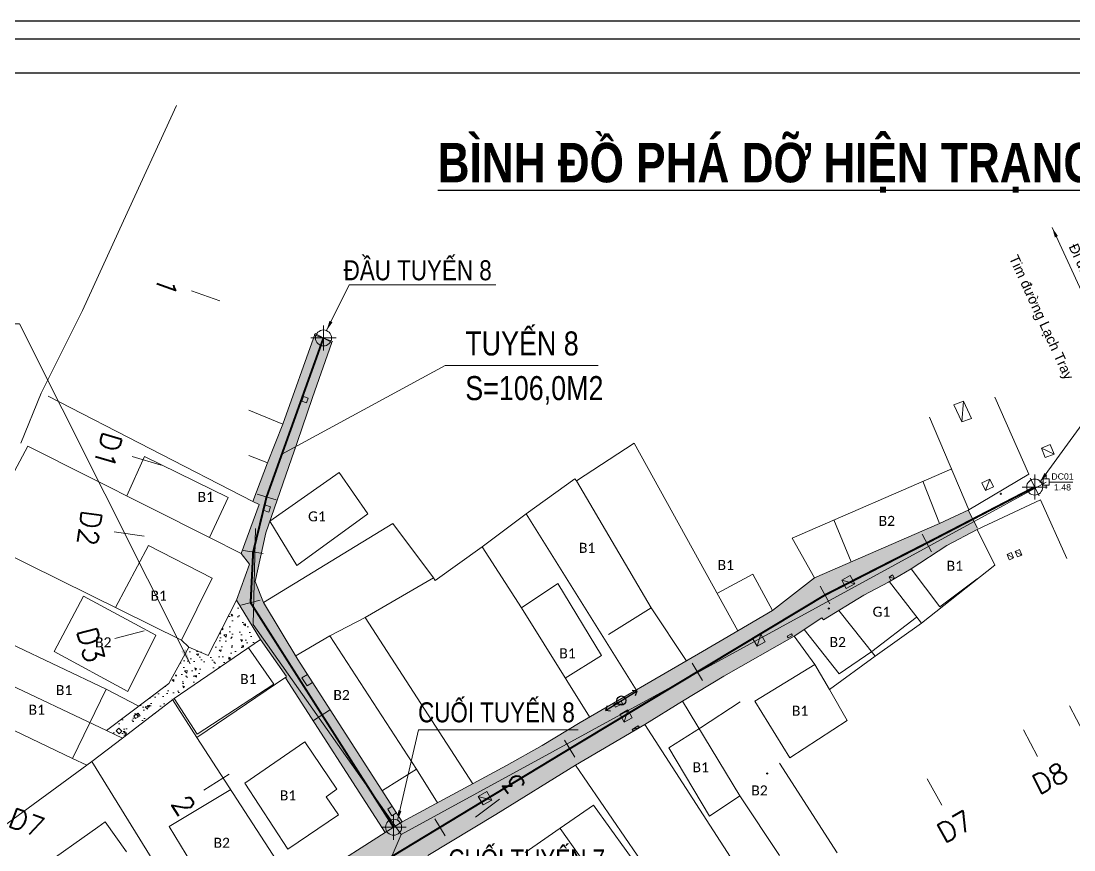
# Model space of a CAD drawing. Header units: metres. Extents: x 596585 to 599449, y 2303977 to 2307363.
# Drawn here: x 598729.3 to 598834.4, y 2304864.4 to 2304947.1 of the extents above; entities that cross this region are included whole.
import ezdxf
from ezdxf.enums import TextEntityAlignment as Align

# ---------------------------------------------------------------- set-up
doc = ezdxf.new("R2010")
doc.units = ezdxf.units.M
doc.header["$MEASUREMENT"] = 0
doc.header["$PDMODE"] = 2
doc.header["$PDSIZE"] = 0.1
doc.linetypes.add('CENTERX2', pattern=[4, 2.5, -0.5, 0.5, -0.5])
doc.linetypes.add('HIDDEN', pattern=[0.375, 0.25, -0.125])
for name, color, linetype in [('Diep_Layer8', 8, 'Continuous'), ('duong', 3, 'Continuous'), ('ga', 5, 'Continuous'), ('GHI CHU', 7, 'Continuous'), ('GHICHU', 7, 'Continuous'), ('KHUNGTEN', 5, 'Continuous'), ('KYHIEU', 250, 'Continuous'), ('pntelev', 2, 'Continuous'), ('thep', 2, 'Continuous'), ('tram', 6, 'Continuous'), ('TUYEN', 7, 'Continuous')]:
    doc.layers.add(name, color=color, linetype=linetype)
for name, color, linetype, lineweight in [('LC Dim', 8, 'Continuous', 18), ('LC Hatch', 252, 'Continuous', 9), ('LC Khac', 4, 'Continuous', 9), ('LC MANH DUT', 35, 'HIDDEN', 5), ('LC Net thay', 7, 'Continuous', 25), ('LC Text2', 7, 'Continuous', 25), ('Level 10', 7, 'Continuous', 0), ('Level 46', 7, 'Continuous', 0)]:
    doc.layers.add(name, color=color, linetype=linetype, lineweight=lineweight)
doc.styles.add('ghi chu', font='arial.ttf')
doc.styles.add('LC 1', font='')
doc.styles.add('LC3', font='', dxfattribs={"width": 0.8})
doc.styles.add('Legend', font='calibri.ttf')
doc.styles.add('STYLE1', font='')
doc.styles.add('T2', font='', dxfattribs={"width": 0.8})
doc.styles.add('TENCOC', font='Vnromanc.shx')
doc.styles.get('LC 1').set_extended_font_data('.VnAvantH', bold=True)
doc.styles.get('LC3').set_extended_font_data('.VnArialH', bold=True)
doc.styles.get('STYLE1').set_extended_font_data('.VnArial')
doc.styles.get('T2').set_extended_font_data('.VnArialH')
doc.dimstyles.get("Standard").update_dxf_attribs({"dimtxt": 0.18, "dimasz": 0.18, "dimexe": 0.18, "dimexo": 0.0625, "dimgap": 0.09, "dimtad": 0, "dimtih": 1, "dimtoh": 1, "dimdec": 4, "dimzin": 0, "dimdsep": 46, "dimtxsty": 'Standard', "dimcen": 0.09, "dimadec": 0, "dimazin": 0, "dimtfac": 1, "dimtdec": 4, "dimtofl": 0, "dimtmove": 0, "dimatfit": 3, "dimfxl": 1, "dimtolj": 1, "dimtzin": 0, "dimarcsym": 0})
pattern_1 = [(140, (598794.324, 2304714.6822), (0.188256, 2.15178), [0.225, -2.475]), (85, (598794.324, 2304714.6822), (-2.256576, -0.416254), [0.18, -1.98]), (190.4514, (598794.3397, 2304714.8616), (-2.06832, 1.735527), [0.19122, -2.103426]), (136.1842, (598793.724, 2304714.6822), (0.496558, 3.201724), [0.3375, -3.7125]), (186.6356, (598793.7653, 2304714.949), (-2.922356, 2.803986), [0.28683, -3.15514]), (81.1842, (598793.724, 2304714.6822), (-2.922356, 2.803986), [0.27, -2.97]), (111, (598793.874, 2304714.9822), (1.207857, 1.790721), [0.225, -2.475]), (56, (598793.874, 2304714.9822), (-2.17545, 0.729946), [0.18, -1.98]), (161.4514, (598793.9746, 2304715.1315), (-0.967593, 2.520667), [0.19122, -2.103426]), (127.5, (598794.324, 2304714.68224), (-0.9986816, 0.0364796), [0, -1.956, 0, -2.01, 0, -1.9875]), (97.5, (598794.324, 2304714.6822), (-1.183235, 0.7892086), [0, -1.146, 0, -1.911, 0, -0.7575]), (57.5, (598794.324, 2304714.01324), (0.0676646, 1.6014673), [0, -0.75, 0, -2.34, 0, -3.105]), (47.5, (598794.324, 2304713.7132), (-0.300315, 1.7495585), [0, -0.975, 0, -1.554, 0, -2.205])]

# ---------------------------------------------------------------- blocks, each defined once
blk = doc.blocks.new('dj')
at = {"layer": 'Diep_Layer8', "color": 6}
blk.add_line((598291.76, 2304639.49), (598295.46, 2304639.49), dxfattribs=at)
for points in [[(598292.14, 2304639.81), (598291.76, 2304639.49)], [(598292.14, 2304639.17), (598291.76, 2304639.49)], [(598295.07, 2304639.81), (598295.46, 2304639.49)], [(598295.07, 2304639.17), (598295.46, 2304639.49)]]:
    blk.add_lwpolyline(points, dxfattribs=at)
blk.add_circle((598293.61, 2304639.49), 0.459, dxfattribs=at)
blk = doc.blocks.new('dc')
at = {"layer": 'KYHIEU', "color": 1, "lineweight": 0}
blk.add_lwpolyline([(-0.5, -0.5), (0.5, -0.5), (0.5, 0.5), (-0.5, 0.5)], close=True, dxfattribs=at)
at = {"layer": 'KYHIEU', "color": 1, "lineweight": 0, "const_width": 0.025}
blk.add_lwpolyline([(-0.04, 0, 1), (0.04, 0, 1)], format="xyb", close=True, dxfattribs=at)
at = {"layer": 'KYHIEU', "color": 1, "lineweight": 0}
for points in [[(0, 0.5), (0, 1)], [(0.5, 0), (1, 0)], [(-0.5, 0), (-1, 0)], [(0, -0.5), (0, -1)]]:
    blk.add_lwpolyline(points, dxfattribs=at)
blk = doc.blocks.new('a2')
at = {"layer": 'Defpoints', "flags": 128}
blk.add_lwpolyline([(297, 102.507), (0, 102.507), (0, -102.507), (297, -102.507)], close=True, dxfattribs=at)
at = {"layer": 'KHUNGTEN'}
blk.add_lwpolyline([(295.885, -100.496), (10, -100.496), (10, 101.392), (295.885, 101.392)], close=True, dxfattribs=at)
at = {"layer": 'thep'}
blk.add_lwpolyline([(293.77, -98.381), (12.115, -98.381), (12.115, 99.277), (293.77, 99.277)], close=True, dxfattribs=at)
blk = doc.blocks.new('TIEUDE1')
at = {"layer": 'LC Text2', "color": 7, "style": 'LC 1'}
blk.add_attdef('TIªU§Ò', text='', height=5, dxfattribs=at).set_placement((0, 0), align=Align.BOTTOM_CENTER)
blk.add_attdef('TL', text='', height=3, dxfattribs=at).set_placement((0, -2), align=Align.TOP_CENTER)
blk = doc.blocks.new('bu lon')
at = {"layer": 'LC Khac', "color": 9}
for p, q in [((0, -0.786), (0, 0.786)), ((0.786, 0), (-0.786, 0))]:
    blk.add_line(p, q, dxfattribs=at)
at = {"layer": 'LC Khac', "color": 7}
blk.add_circle((0, 0), 0.5, dxfattribs=at)
blk = doc.blocks.new('MM')
at = {"layer": 'LC Khac', "xscale": 2.289702860291335, "yscale": 2.289702860291335, "zscale": 2.289702860291335}
blk.add_blockref('bu lon', (0, 0), dxfattribs=at)
blk = doc.blocks.new('COCTRENTUYEN')
at = {"layer": 'LC Net thay', "lineweight": 0, "flags": 128}
blk.add_lwpolyline([(88.28, 223.51), (86.58, 222.46)], dxfattribs=at)
at = {"layer": 'TUYEN', "color": 1, "lineweight": 0}
for p, q in [((70.06, 275.52), (67.24, 276.53)), ((64.21, 259.12), (61.34, 259.98)), ((62.51, 252.03), (59.54, 252.46)), ((62.51, 242.58), (59.61, 241.81)), ((71, 228.28), (68.47, 226.67))]:
    blk.add_line(p, q, dxfattribs=at)
at = {"layer": 'TUYEN', "color": 2, "lineweight": 0}
for p, q in [((81.36, 271.48), (79.48, 272.15)), ((150.94, 257.83), (151.86, 256.05)), ((75.7, 255.67), (73.79, 256.24)), ((140.17, 252.24), (141.09, 250.46)), ((74.39, 250.3), (72.41, 250.59)), ((129.98, 247.03), (130.96, 245.28)), ((74.11, 245.65), (72.18, 245.14)), ((117.22, 239.35), (118.25, 237.63)), ((81.13, 234.72), (79.44, 233.65)), ((154.89, 235.09), (156.28, 232.43)), ((150.3, 232.71), (151.68, 230.05)), ((104.48, 231.68), (105.52, 229.97)), ((140.67, 227.8), (142.13, 225.18)), ((91.52, 223.82), (92.56, 222.11)), ((88.26, 223.51), (86.57, 222.44))]:
    blk.add_line(p, q, dxfattribs=at)
at = {"layer": 'TUYEN', "color": 3, "lineweight": 0}
blk.add_line((95.59, 224), (98, 225.78), dxfattribs=at)
at = {"layer": 'TUYEN', "color": 1, "linetype": 'CENTERX2', "lineweight": 40, "const_width": 0.2}
blk.add_lwpolyline([(80.42, 271.82), (74.74, 255.95), (73.4, 250.44), (73.15, 245.39), (87.42, 222.98), (73.15, 245.39), (87.42, 222.98)], dxfattribs=at)
blk.add_lwpolyline([(0, 0), (9.33, 34.54), (26.36, 91.65), (41.92, 141.27), (44.53, 156.91), (53.43, 191.27, -0.195591), (64.67, 206.38), (105, 230.82), (130.47, 246.16), (140.63, 251.35), (151.4, 256.94)], format="xyb", dxfattribs=at)
at = {"layer": 'TUYEN', "color": 2, "lineweight": 0, "flags": 128}
blk.add_lwpolyline([(144.76, 254.62), (145.68, 252.85)], dxfattribs=at)
at = {"layer": 'LC MANH DUT', "xscale": 0.6987324145411622, "yscale": 0.6987324145411622, "zscale": 0.6987324145411622, "rotation": 359.999216292062}
for p in [(80.42, 271.82, 0), (151.4, 256.94, 0), (87.42, 222.98, 0)]:
    blk.add_blockref('MM', p, dxfattribs=at)
at = {"layer": 'LC Text2', "style": 'T2', "width": 0.8}
for s, p in [('®Çu tuyÕn 8', (82.43, 277.58)), ('cuèi tuyÕn 8', (89.86, 233.45, 0)), ('cuèi tuyÕn 7', (92.88, 218.77, 0))]:
    blk.add_text(s, height=2, rotation=0.0008, dxfattribs=at).set_placement(p)
at = {"layer": 'TUYEN', "color": 1, "lineweight": 0, "style": 'TENCOC'}
for s, rotation, p in [('1', 250.3188, (64.09, 278.11)), ('D1', 253.2893, (58.46, 262.58)), ('D2', 261.7124, (56.33, 254.71)), ('D3', 284.8195, (55.78, 242.62)), ('2', 302.4739, (65.16, 225.35))]:
    blk.add_text(s, height=2, rotation=rotation, dxfattribs=at).set_placement(p)
at = {"layer": 'TUYEN', "color": 2, "lineweight": 0, "style": 'TENCOC'}
for s, rotation, p in [('D8', 27.4316, (151.82, 226.17)), ('D7', 29.0645, (142.37, 221.31))]:
    blk.add_text(s, height=2, rotation=rotation, dxfattribs=at).set_placement(p)
at = {"layer": 'TUYEN', "color": 3, "lineweight": 0, "style": 'TENCOC'}
blk.add_text('3', height=2, rotation=126.5912, dxfattribs=at).set_placement((100.71, 227.17))
at = {"layer": 'TUYEN', "color": 5, "lineweight": 0, "style": 'TENCOC'}
blk.add_text('D7', height=2, rotation=339.664, dxfattribs=at).set_placement((48.81, 223.1))
at = {"layer": 'LC Dim', "lineweight": 0}
for points in [[(80.73, 272.56, 0), (82.98, 277.14, 0), (97.62, 277.14, 0)], [(151.92, 257.43, 0), (156.1, 263.18, 0), (172.06, 263.18, 0)], [(87.82, 223.66), (89.9, 232.7), (105.84, 232.7)]]:
    blk.add_leader(points, dimstyle='Standard', override={"dimasz": 1, "dimgap": 0.09, "dimtad": 0, "dimdsep": 0, "dimtix": 1, "dimlwd": 0, "dimlwe": 0}, dxfattribs=at)

msp = doc.modelspace()

# ---------------------------------------------------------------- hatches: boundary and pattern name
at = {"layer": 'LC Hatch', "linetype": 'Continuous', "lineweight": 0}
h = msp.add_hatch(dxfattribs=at)
h.set_pattern_fill('AR-CONC', color=256, scale=0.3, angle=90)
h.set_pattern_definition(pattern_1)
h.paths.add_polyline_path([(598753.474, 2304889.077), (598752.649, 2304891.166), (598753.69, 2304896.053), (598756.841, 2304905.048), (598758.369, 2304909.541), (598760.293, 2304915.025), (598758.611, 2304915.949), (598755.41, 2304906.899), (598753.862, 2304903.014), (598752.407, 2304899.18), (598753.043, 2304898.864), (598751.249, 2304893.987), (598752.059, 2304892.903), (598750.76, 2304889.303), (598753.156, 2304885.376), (598755.776, 2304881.653), (598755.676, 2304881.548), (598765.608, 2304866.127), (598767.315, 2304867.18), (598756.9, 2304883.378)])
at = {"layer": 'LC Hatch', "linetype": 'HIDDEN', "lineweight": 0, "ltscale": 2.5}
h = msp.add_hatch(dxfattribs=at)
h.set_pattern_fill('AR-SAND', color=256, scale=0.5, angle=90)
h.set_pattern_definition([(127.5, (0, 0), (-0.9634118845, -0.03149667905), [0, -0.76, 0, -0.85, 0, -0.8125]), (97.5, (0, 0), (-1.4110730326, 0.8848883526), [0, -0.41, 0, -0.685, 0, -0.2625]), (57.5, (-4e-17, -0.615), (-0.00282952677, 1.55707093088), [0, -0.25, 0, -0.9, 0, -1.175]), (47.5, (-4e-17, -0.615), (-0.4388377825, 1.5030633023), [0, -0.125, 0, -0.59, 0, -0.675])])
h.paths.add_polyline_path([(598725.873, 2304790.199), (598725.691, 2304799.768), (598727.758, 2304807.872), (598728.516, 2304811.059), (598728.981, 2304813.011), (598729.31, 2304814.302), (598730.219, 2304818.39), (598731.534, 2304822.932), (598734.135, 2304832.136), (598735.774, 2304838.237), (598736.9, 2304841.026), (598739.96, 2304843.165), (598739.049, 2304844.276), (598742.775, 2304846.845), (598744.091, 2304847.911), (598749.356, 2304851.358), (598753.979, 2304854.255), (598757.952, 2304856.668), (598761.563, 2304858.746), (598765.024, 2304860.903), (598766.468, 2304861.572), (598769.883, 2304863.818), (598776.646, 2304867.917), (598784.591, 2304872.841), (598791.531, 2304876.896), (598795.282, 2304879.234), (598799.419, 2304881.734), (598806.419, 2304885.731), (598809.194, 2304887.569), (598809.363, 2304887.366), (598813.37, 2304889.811), (598815.837, 2304891.126), (598818.104, 2304892.45), (598821.651, 2304894.763), (598824.701, 2304896.386), (598823.845, 2304898.325), (598820.949, 2304896.977), (598808.446, 2304891.556), (598804.272, 2304888.298), (598800.814, 2304886.255), (598796.868, 2304883.962), (598785.074, 2304877.111), (598781.27, 2304874.823), (598777.708, 2304872.797), (598767.315, 2304867.18), (598765.608, 2304866.127), (598747.746, 2304854.766), (598737.644, 2304848.838), (598736.017, 2304847.534), (598732.275, 2304843.087), (598733.289, 2304842.288), (598733.087, 2304841.821), (598730.533, 2304836.867), (598726.996, 2304821.358), (598725, 2304815.335), (598724.929, 2304811.794), (598722.688, 2304805.26), (598719.938, 2304796.668), (598718.611, 2304793.013), (598718.926, 2304792.903), (598716.251, 2304781.576), (598716.011, 2304780.366), (598711.943, 2304766.604), (598708.327, 2304754.291), (598707.526, 2304751.514), (598705.885, 2304746.709), (598704.786, 2304742.751), (598704.047, 2304739.412), (598703.88, 2304739.374), (598701.684, 2304731.753), (598700.525, 2304728.067), (598700.003, 2304725.738), (598698.751, 2304721.855), (598698.789, 2304721.834), (598696.137, 2304713.164), (598694.253, 2304706.96), (598693.04, 2304702.842), (598688.785, 2304687.346), (598688.077, 2304684.751), (598686.739, 2304680.057), (598682.182, 2304663.63), (598680.959, 2304659.339), (598676.991, 2304645.685), (598676.739, 2304644.007), (598676.4, 2304643.428), (598681.955, 2304644.003), (598682.231, 2304646.111), (598686.295, 2304661.976), (598690.356, 2304677.655), (598695.519, 2304695.167), (598703.677, 2304721.191), (598709.433, 2304739.612), (598715.186, 2304757.546), (598718.109, 2304766.677), (598721.826, 2304778.186), (598723.609, 2304784.33)])
at = {"layer": 'LC Hatch', "linetype": 'Continuous', "lineweight": 0}
h = msp.add_hatch(dxfattribs=at)
h.set_pattern_fill('AR-CONC', color=256, scale=0.3, angle=90)
h.set_pattern_definition(pattern_1)
h.paths.add_polyline_path([(598753.156, 2304885.376), (598750.76, 2304889.303), (598747.945, 2304883.799), (598746.025, 2304884.634), (598744.02, 2304880.986), (598737.789, 2304876.301), (598739.397, 2304875.536), (598744.541, 2304879.516)], flags=17)

# ---------------------------------------------------------------- linework, layer by layer
at = {"layer": 'duong', "color": 4, "linetype": 'Continuous', "lineweight": 0}
for p, q in [((598758.611, 2304915.949), (598755.41, 2304906.899)), ((598760.293, 2304915.025), (598758.611, 2304915.949)), ((598758.369, 2304909.541), (598760.293, 2304915.025)), ((598756.841, 2304905.048), (598758.369, 2304909.541)), ((598829.833, 2304901.889), (598826.44, 2304909.587)), ((598755.41, 2304906.899), (598753.862, 2304903.014)), ((598753.69, 2304896.053), (598756.841, 2304905.048)), ((598752.407, 2304899.18), (598753.862, 2304903.014)), ((598823.845, 2304898.325), (598829.833, 2304901.889)), ((598751.249, 2304893.987), (598753.043, 2304898.864)), ((598753.043, 2304898.864), (598752.407, 2304899.18)), ((598831.009, 2304899.321), (598824.701, 2304896.386)), ((598833.655, 2304893.467), (598831.009, 2304899.321)), ((598823.845, 2304898.325), (598820.949, 2304896.977)), ((598820.949, 2304896.977), (598808.446, 2304891.556)), ((598821.651, 2304894.763), (598824.701, 2304896.386)), ((598752.649, 2304891.166), (598753.69, 2304896.053)), ((598818.104, 2304892.45), (598821.651, 2304894.763)), ((598752.059, 2304892.903), (598751.249, 2304893.987)), ((598750.76, 2304889.303), (598752.059, 2304892.903)), ((598815.837, 2304891.126), (598818.104, 2304892.45)), ((598753.474, 2304889.077), (598752.649, 2304891.166)), ((598808.446, 2304891.556), (598804.272, 2304888.298)), ((598813.37, 2304889.811), (598815.837, 2304891.126)), ((598747.945, 2304883.799), (598750.76, 2304889.303)), ((598756.9, 2304883.378), (598753.474, 2304889.077)), ((598809.363, 2304887.366), (598813.37, 2304889.811)), ((598804.272, 2304888.298), (598800.814, 2304886.255)), ((598806.419, 2304885.731), (598809.194, 2304887.569)), ((598809.194, 2304887.569), (598809.363, 2304887.366)), ((598800.814, 2304886.255), (598796.868, 2304883.962)), ((598744.541, 2304879.516), (598753.156, 2304885.376)), ((598753.156, 2304885.376), (598755.754, 2304881.684)), ((598799.419, 2304881.734), (598806.419, 2304885.731)), ((598744.02, 2304880.986), (598746.025, 2304884.634)), ((598746.025, 2304884.634), (598747.945, 2304883.799)), ((598796.868, 2304883.962), (598785.074, 2304877.111)), ((598767.315, 2304867.18), (598756.9, 2304883.378)), ((598755.676, 2304881.548), (598755.767, 2304881.644)), ((598795.282, 2304879.234), (598799.419, 2304881.734)), ((598737.789, 2304876.301), (598744.02, 2304880.986)), ((598765.608, 2304866.127), (598755.676, 2304881.548)), ((598739.397, 2304875.536), (598744.541, 2304879.516)), ((598791.531, 2304876.896), (598795.282, 2304879.234)), ((598785.074, 2304877.111), (598781.27, 2304874.823)), ((598784.591, 2304872.841), (598791.531, 2304876.896)), ((598737.789, 2304876.301), (598739.397, 2304875.536)), ((598781.27, 2304874.823), (598777.708, 2304872.797)), ((598777.708, 2304872.797), (598767.315, 2304867.18)), ((598776.646, 2304867.917), (598784.591, 2304872.841)), ((598769.883, 2304863.818), (598776.646, 2304867.917)), ((598747.746, 2304854.766), (598765.608, 2304866.127))]:
    msp.add_line(p, q, dxfattribs=at)
at = {"layer": 'duong', "color": 4, "linetype": 'Continuous', "lineweight": 0, "flags": 128}
for points in [[(598753.156, 2304885.376), (598750.76, 2304889.303)], [(598765.608, 2304866.127), (598767.315, 2304867.18)]]:
    msp.add_lwpolyline(points, dxfattribs=at)
at = {"layer": 'ga', "linetype": 'Continuous', "lineweight": 0}
for p, q in [((598822.355, 2304908.826), (598823.333, 2304909.175)), ((598823.333, 2304909.175), (598823.148, 2304907.118)), ((598824.126, 2304907.467), (598823.333, 2304909.175)), ((598755.41, 2304906.899), (598751.999, 2304908.293)), ((598823.148, 2304907.118), (598822.355, 2304908.826)), ((598831.099, 2304904.487), (598831.992, 2304904.846)), ((598753.799, 2304903.048), (598752.002, 2304903.764)), ((598831.488, 2304903.545), (598831.099, 2304904.487)), ((598831.099, 2304904.487), (598832.382, 2304903.904)), ((598831.488, 2304903.545), (598832.382, 2304903.904)), ((598825.509, 2304900.266), (598825.144, 2304901.014)), ((598825.954, 2304901.39), (598825.509, 2304900.266)), ((598826.319, 2304900.642), (598825.509, 2304900.266)), ((598826.319, 2304900.642), (598825.954, 2304901.39)), ((598827.675, 2304893.887), (598828.317, 2304893.554)), ((598828.479, 2304894.163), (598829.15, 2304893.822)), ((598811.171, 2304891.302), (598812.03, 2304891.767)), ((598811.627, 2304890.495), (598811.171, 2304891.302)), ((598811.174, 2304891.303), (598812.485, 2304890.961)), ((598815.903, 2304891.598), (598816.438, 2304891.477)), ((598811.627, 2304890.495), (598812.485, 2304890.961)), ((598803.101, 2304885.911), (598802.751, 2304884.711)), ((598805.736, 2304885.71), (598806.175, 2304885.964)), ((598805.83, 2304885.546), (598806.268, 2304885.8)), ((598788.394, 2304878.909), (598789.296, 2304878.964)), ((598789.832, 2304878.361), (598789.471, 2304877.138)), ((598738.766, 2304876.268), (598739.026, 2304876.544)), ((598790.259, 2304876.403), (598790.984, 2304876.613)), ((598739.051, 2304875.973), (598738.766, 2304876.268)), ((598739.051, 2304875.973), (598739.311, 2304876.25)), ((598774.893, 2304869.714), (598776.261, 2304869.363))]:
    msp.add_line(p, q, dxfattribs=at)
at = {"layer": 'ga', "linetype": 'Continuous', "lineweight": 0, "flags": 128}
for points in [[(598757.303, 2304909.187), (598757.472, 2304909.658)], [(598757.763, 2304909.022), (598757.303, 2304909.187)], [(598757.931, 2304909.493), (598757.472, 2304909.658)], [(598757.931, 2304909.493), (598757.763, 2304909.022)], [(598823.178, 2304907.102), (598824.126, 2304907.467)], [(598831.992, 2304904.846), (598832.382, 2304903.904)], [(598825.144, 2304901.014), (598825.954, 2304901.39)], [(598753.593, 2304898.837), (598753.425, 2304898.294)], [(598754.155, 2304898.634), (598753.593, 2304898.837)], [(598754.155, 2304898.634), (598753.987, 2304898.091)], [(598753.987, 2304898.091), (598753.425, 2304898.294)], [(598828.927, 2304894.359), (598828.479, 2304894.163)], [(598829.15, 2304893.822), (598828.927, 2304894.359)], [(598828.1, 2304894.081), (598827.675, 2304893.887)], [(598827.892, 2304893.36), (598827.675, 2304893.887)], [(598828.317, 2304893.554), (598827.907, 2304893.351)], [(598828.317, 2304893.554), (598828.1, 2304894.081)], [(598828.702, 2304893.626), (598828.479, 2304894.163)], [(598829.15, 2304893.822), (598828.702, 2304893.626)], [(598812.03, 2304891.767), (598812.485, 2304890.961)], [(598815.903, 2304891.598), (598816.231, 2304891.831), (598816.438, 2304891.477)], [(598815.903, 2304891.598), (598816.092, 2304891.274)], [(598802.313, 2304885.46), (598803.101, 2304885.911)], [(598803.539, 2304885.162), (598803.101, 2304885.911)], [(598806.175, 2304885.964), (598806.268, 2304885.8)], [(598802.751, 2304884.711), (598802.313, 2304885.46)], [(598802.751, 2304884.711), (598803.539, 2304885.162)], [(598805.736, 2304885.71), (598805.83, 2304885.546)], [(598757.83, 2304880.773), (598757.29, 2304881.548), (598757.847, 2304881.906)], [(598757.83, 2304880.773), (598758.357, 2304881.112)], [(598788.394, 2304878.908), (598788.394, 2304878.909)], [(598788.394, 2304878.909), (598788.395, 2304878.909)], [(598789.296, 2304878.964), (598789.148, 2304879.271), (598788.435, 2304878.929)], [(598788.583, 2304878.621), (598788.435, 2304878.929)], [(598788.583, 2304878.621), (598789.296, 2304878.964)], [(598740.968, 2304878.029), (598740.528, 2304877.773)], [(598740.706, 2304877.499), (598740.528, 2304877.773)], [(598741.146, 2304877.755), (598740.706, 2304877.499)], [(598741.146, 2304877.755), (598740.968, 2304878.029)], [(598789.044, 2304877.907), (598789.832, 2304878.361)], [(598789.471, 2304877.138), (598789.047, 2304877.915)], [(598789.471, 2304877.138), (598790.256, 2304877.585)], [(598790.256, 2304877.585), (598789.832, 2304878.361)], [(598739.026, 2304876.544), (598739.311, 2304876.25)], [(598790.872, 2304876.77), (598790.259, 2304876.403)], [(598790.37, 2304876.246), (598790.259, 2304876.403)], [(598790.984, 2304876.613), (598790.37, 2304876.246)], [(598790.984, 2304876.613), (598790.872, 2304876.77)], [(598775.759, 2304870.206), (598774.893, 2304869.714)], [(598775.759, 2304870.206), (598776.261, 2304869.363)], [(598774.893, 2304869.714), (598775.394, 2304868.871)], [(598775.394, 2304868.871), (598776.261, 2304869.363)], [(598766.273, 2304867.78), (598765.864, 2304868.447), (598766.314, 2304868.737)], [(598766.273, 2304867.78), (598766.738, 2304868.078)]]:
    msp.add_lwpolyline(points, dxfattribs=at)
at = {"layer": 'GHICHU', "lineweight": 0}
msp.add_line((598832.201, 2304901.103), (598834.255, 2304901.103), dxfattribs=at)
at = {"layer": 'Level 10', "color": 8, "linetype": 'ByBlock', "lineweight": 13}
for p, q in [((598752.407, 2304899.18), (598731.96, 2304909.67)), ((598823.845, 2304898.325), (598819.95, 2304907.587)), ((598784.71, 2304901.22), (598790.47, 2304904.99)), ((598790.47, 2304904.99), (598800.814, 2304886.255)), ((598724.95, 2304895.37), (598729.93, 2304904.68)), ((598729.93, 2304904.68), (598748.07, 2304895.57)), ((598806.22, 2304895.52), (598822.16, 2304902.44)), ((598784.54, 2304901.43), (598779.69, 2304897.92)), ((598784.71, 2304901.22), (598784.54, 2304901.43)), ((598792.15, 2304888.54), (598784.71, 2304901.22)), ((598779.69, 2304897.92), (598775.28, 2304894.65)), ((598790.665, 2304880.358), (598779.69, 2304897.92)), ((598766.37, 2304896.98), (598753.474, 2304889.077)), ((598766.37, 2304896.98), (598770.42, 2304891.53)), ((598724.95, 2304895.37), (598745.27, 2304885.32)), ((598748.07, 2304895.57), (598751.242, 2304893.99)), ((598808.446, 2304891.556), (598806.22, 2304895.52)), ((598770.6, 2304891.27), (598775.28, 2304894.65)), ((598775.28, 2304894.65), (598779.2, 2304888.56)), ((598819.13, 2304887.03), (598826.444, 2304892.808)), ((598763.61, 2304887.57), (598770.42, 2304891.53)), ((598770.6, 2304891.27), (598770.42, 2304891.53)), ((598802.3, 2304891.92), (598804.272, 2304888.298)), ((598819.13, 2304887.03), (598815.95, 2304891.15)), ((598779.2, 2304888.56), (598786.014, 2304877.657)), ((598795.65, 2304883.28), (598792.15, 2304888.54)), ((598814.51, 2304883.72), (598810.87, 2304888.286)), ((598760.09, 2304885.76), (598763.61, 2304887.57)), ((598763.61, 2304887.57), (598774.347, 2304870.98)), ((598814.51, 2304883.72), (598819.13, 2304887.03)), ((598717.81, 2304885.8), (598737.789, 2304876.301)), ((598737.78, 2304880.42), (598728.26, 2304884.97)), ((598745.27, 2304885.32), (598745.971, 2304884.657)), ((598756.64, 2304883.74), (598760.09, 2304885.76)), ((598760.09, 2304885.76), (598768.72, 2304872.46)), ((598808.48, 2304882.89), (598806.419, 2304885.731)), ((598809.96, 2304880.4), (598814.51, 2304883.72)), ((598809.96, 2304880.4), (598808.48, 2304882.89)), ((598734.41, 2304873.51), (598715.86, 2304882.37)), ((598755.71, 2304881.64), (598746.82, 2304875.61)), ((598740.96, 2304878.78), (598737.78, 2304880.42)), ((598811.73, 2304877.31), (598809.96, 2304880.4)), ((598744.332, 2304879.457), (598744.33, 2304879.46)), ((598746.82, 2304875.61), (598744.376, 2304879.389)), ((598800.99, 2304869.8), (598795.282, 2304879.234)), ((598791.531, 2304876.896), (598803.95, 2304857.65)), ((598806.01, 2304873.59), (598811.73, 2304877.31)), ((598739.397, 2304875.536), (598736.33, 2304873.22)), ((598756.661, 2304860.436), (598746.82, 2304875.61)), ((598735.84, 2304872.84), (598734.41, 2304873.51)), ((598736.33, 2304873.22), (598735.84, 2304872.84)), ((598747.756, 2304854.772), (598736.33, 2304873.22)), ((598726.4, 2304865.93), (598735.84, 2304872.84)), ((598768.72, 2304872.46), (598770.844, 2304869.087)), ((598784.591, 2304872.841), (598798.53, 2304852.58)), ((598810.71, 2304864.1), (598804.96, 2304873.05)), ((598804.96, 2304873.05), (598810.71, 2304864.1)), ((598804.96, 2304863.84), (598800.99, 2304869.8)), ((598783.078, 2304866.539), (598788.296, 2304859.207))]:
    msp.add_line(p, q, dxfattribs=at)
at = {"layer": 'Level 10', "color": 8, "linetype": 'ByBlock', "lineweight": 0}
for p, q in [((598741.58, 2304903.67), (598739.81, 2304899.72)), ((598749.93, 2304899.58), (598741.58, 2304903.67)), ((598754.093, 2304897.205), (598761.03, 2304902.07)), ((598761.03, 2304902.07), (598763.88, 2304897.95)), ((598820.949, 2304896.977), (598819.27, 2304901.19)), ((598748.07, 2304895.57), (598749.93, 2304899.58)), ((598763.88, 2304897.95), (598756.79, 2304892.78)), ((598756.79, 2304892.78), (598754.093, 2304897.205)), ((598812.119, 2304893.149), (598810.4, 2304897.33)), ((598824.701, 2304896.386), (598826.444, 2304892.808)), ((598741.98, 2304894.76), (598738.68, 2304888.58)), ((598748.33, 2304891.52), (598741.98, 2304894.76)), ((598818.104, 2304892.45), (598820.95, 2304888.65)), ((598745.27, 2304885.32), (598748.33, 2304891.52)), ((598798.77, 2304890.02), (598802.3, 2304891.92)), ((598820.95, 2304888.65), (598824.68, 2304891.43)), ((598782.85, 2304890.98), (598779.2, 2304888.56)), ((598787.2, 2304883.78), (598782.85, 2304890.98)), ((598735.5, 2304889.7), (598732.56, 2304884.19)), ((598742.72, 2304885.81), (598735.5, 2304889.7)), ((598792.15, 2304888.54), (598787.89, 2304885.88)), ((598814.19, 2304884.2), (598818.62, 2304887.58)), ((598739.92, 2304880.19), (598742.72, 2304885.81)), ((598807.44, 2304886.39), (598810.92, 2304881.95)), ((598732.56, 2304884.19), (598739.92, 2304880.19)), ((598754.51, 2304880.94), (598751.968, 2304884.568)), ((598783.58, 2304881.54), (598787.2, 2304883.78)), ((598810.92, 2304881.95), (598814.19, 2304884.2)), ((598802.49, 2304879.23), (598808.48, 2304882.89)), ((598746.86, 2304875.95), (598754.51, 2304880.94)), ((598734.41, 2304873.51), (598737.78, 2304880.42)), ((598744.541, 2304879.516), (598746.86, 2304875.95)), ((598797.08, 2304876.56), (598801.03, 2304879.18)), ((598806.01, 2304873.59), (598802.49, 2304879.23)), ((598793.93, 2304874.59), (598797.08, 2304876.56)), ((598757.58, 2304875.19), (598751.61, 2304871.06)), ((598760.77, 2304870.44), (598757.58, 2304875.19)), ((598797.98, 2304867.76), (598793.93, 2304874.59)), ((598765.33, 2304870.32), (598768.72, 2304872.46)), ((598744.06, 2304866.71), (598750.19, 2304870.42)), ((598751.61, 2304871.06), (598755.91, 2304864.46)), ((598760.77, 2304870.44), (598759.71, 2304869.69)), ((598759.71, 2304869.69), (598760.94, 2304867.88)), ((598800.99, 2304869.8), (598797.98, 2304867.76)), ((598786.41, 2304868.84), (598783.08, 2304866.54)), ((598791.65, 2304861.59), (598786.41, 2304868.84)), ((598736.92, 2304866.65), (598737.68, 2304867.18)), ((598739.78, 2304864.2), (598737.68, 2304867.18)), ((598760.94, 2304867.88), (598755.91, 2304864.46)), ((598731.1, 2304862.54), (598736.92, 2304866.65)), ((598748.29, 2304859.74), (598744.06, 2304866.71)), ((598779.59, 2304864.13), (598783.08, 2304866.54))]:
    msp.add_line(p, q, dxfattribs=at)
at = {"layer": 'Level 10', "color": 8, "linetype": 'Continuous', "lineweight": 0}
for p in [(598827.07, 2304899.93), (598827.07, 2304899.93), (598809.9, 2304888.49), (598803.73, 2304872.02)]:
    msp.add_point(p, dxfattribs=at)
at = {"layer": 'Level 46', "color": 1, "linetype": 'Continuous', "lineweight": 0, "ltscale": 2, "flags": 128}
msp.add_lwpolyline([(598729.25, 2304905), (598731.28, 2304909.98), (598735.39, 2304918.24), (598739.5, 2304927.17), (598744.79, 2304938.683)], dxfattribs=at)
at = {"layer": 'tram', "linetype": 'Continuous', "lineweight": 0, "flags": 128}
for points in [[(598767.207, 2304865.923), (598831.572, 2304901.097)], [(598765.461, 2304861.885), (598767.207, 2304865.923), (598752.449, 2304886.873), (598752.658, 2304896.458)]]:
    msp.add_lwpolyline(points, dxfattribs=at)

# ---------------------------------------------------------------- block references
at = {"layer": 'Diep_Layer8', "linetype": 'Continuous', "lineweight": 0, "rotation": 32.05699687046553}
msp.add_blockref('dj', (1314939.575, 34098.14), dxfattribs=at)
at = {"layer": 'GHICHU', "lineweight": 0}
ref = msp.add_blockref('dc', (598831.576, 2304901.103), dxfattribs=dict(at, xscale=0.6250000000103964, yscale=0.6250000000103964, zscale=0.6250000000103964))
ref.add_attrib('T1', 'DC01', dxfattribs={"layer": '0', "color": 1, "height": 0.625, "style": 'STYLE1'}).set_placement((598833.209, 2304901.349), align=Align.CENTER)
ref.add_attrib('4.700', '1.48', dxfattribs={"layer": '0', "color": 1, "height": 0.625, "style": 'STYLE1'}).set_placement((598833.209, 2304900.268), align=Align.CENTER)
at = {"layer": 'LC Text2'}
ref = msp.add_blockref('TIEUDE1', (598803.79, 2304929.847, 0), dxfattribs=dict(at, xscale=0.8000020620485555, yscale=0.8000020620485555, zscale=0.8000020620485555, rotation=359.9999999976748))
ref.add_attrib('TIªU§Ò', '%%Ub×nh ®å ph¸ dì hiÖn tr¹ng', dxfattribs={"color": 7, "height": 3.93954, "rotation": 360, "style": 'LC3', "width": 0.8}).set_placement((598803.79, 2304929.847), align=Align.BOTTOM_CENTER)
at = {"layer": 'LC Text2', "linetype": 'Continuous', "lineweight": 0}
msp.add_blockref('COCTRENTUYEN', (598679.033, 2304643.669), dxfattribs=at)
at = {"layer": 'pntelev', "linetype": 'Continuous', "lineweight": 0, "xscale": 1.6, "yscale": 1.6, "zscale": 1.6}
msp.add_blockref('a2', (598498.144, 2304783.116), dxfattribs=at)

# ---------------------------------------------------------------- texts
at = {"layer": 'GHI CHU', "linetype": 'Continuous', "lineweight": 0, "char_height": 1, "attachment_point": 1, "rotation": 294.59203, "style": 'ghi chu'}
for s, insert in [('\\pt3;Đi đường Tô Hiệu', (598834.71, 2304925.035)), ('\\pt3;Tim đường Lạch Tray', (598828.753, 2304923.897))]:
    msp.add_mtext_dynamic_manual_height_columns(s, width=16.05815, gutter_width=1, heights=[0], dxfattribs=dict(at, insert=insert))
at = {"layer": 'LC Text2', "style": 'T2', "width": 0.8}
for s, p in [('tuyÕn 8', (598773.601, 2304913.742, 0)), ('s=106,0m2', (598773.601, 2304909.284, 0))]:
    msp.add_text(s, height=2.4, rotation=360, dxfattribs=at).set_placement(p)
at = {"layer": 'Level 10', "color": 8, "linetype": 'Continuous', "lineweight": 13, "style": 'Legend'}
for s, p in [('B1', (598746.88, 2304899.13)), ('B2', (598814.858, 2304896.728)), ('B1', (598784.95, 2304894.04)), ('B1', (598798.79, 2304892.33)), ('B1', (598821.648, 2304892.249)), ('B1', (598742.18, 2304889.27)), ('G1', (598814.252, 2304887.663)), (' B2', (598736.3, 2304884.61)), ('B2', (598809.956, 2304884.635)), ('B1', (598782.99, 2304883.51)), ('B1', (598751.13, 2304880.94)), ('B1', (598732.75, 2304879.84)), ('B2', (598760.44, 2304879.35)), ('B1', (598730.02, 2304877.88)), ('B1', (598806.2, 2304877.78)), ('B1', (598796.28, 2304872.14)), ('B1', (598755.092, 2304869.328)), ('B2', (598802.15, 2304869.82)), ('B2', (598748.482, 2304864.598))]:
    msp.add_text(s, height=1, dxfattribs=at).set_placement(p)
at = {"layer": 'Level 10', "color": 8, "linetype": 'Continuous', "lineweight": 0, "style": 'Legend'}
msp.add_text('G1', height=1, dxfattribs=at).set_placement((598757.913, 2304897.179))

# ---------------------------------------------------------------- leaders
at = {"linetype": 'Continuous', "lineweight": 0}
msp.add_leader([(598832.183, 2304926.505), (598837.612, 2304914.663)], dimstyle='Standard', override={"dimasz": 1, "dimgap": 0.09, "dimtad": 0, "dimdsep": 0, "dimtix": 1, "dimlwd": 0, "dimlwe": 0}, dxfattribs=at)
at = {"layer": 'LC Dim', "linetype": 'Continuous', "lineweight": 0}
for points in [[(598746.154, 2304882.976, 0), (598729.104, 2304916.891, 0), (598711.736, 2304916.891, 0)], [(598755.309, 2304903.905), (598771.599, 2304912.74), (598786.874, 2304912.74)]]:
    msp.add_leader(points, dimstyle='Standard', override={"dimtxt": 0.5, "dimasz": 1.5, "dimgap": 0.09, "dimtad": 0, "dimdec": 2, "dimdsep": 0, "dimtdec": 2, "dimtix": 1, "dimlwd": 0, "dimlwe": 0}, dxfattribs=at)

doc.saveas('drawing.dxf')
